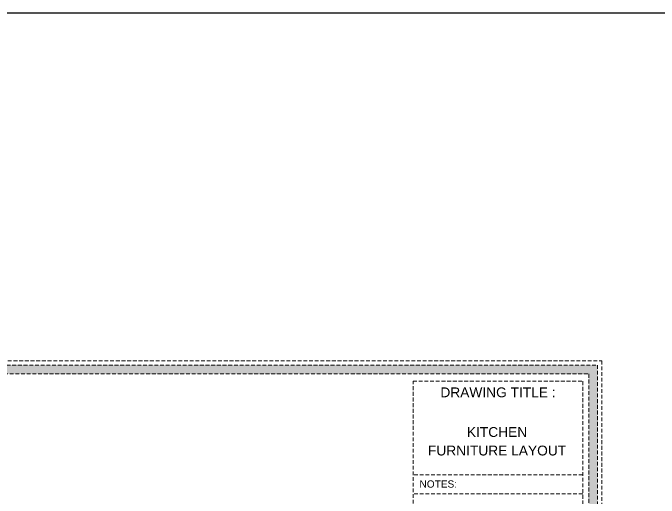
# Model space of a CAD drawing. Header units: millimetres. Extents: x 56222 to 3066687, y -650199 to -121287.
# Drawn here: x 140211 to 140381.4, y -184053.4 to -183925.3 of the extents above; entities that cross this region are included whole.
import ezdxf
from ezdxf.enums import TextEntityAlignment as Align

# ---------------------------------------------------------------- set-up
doc = ezdxf.new("R2010")
doc.units = ezdxf.units.MM
doc.header["$MEASUREMENT"] = 0
doc.linetypes.add('DASHEDX2', pattern=[1.5, 1, -0.5])
for name, color, linetype, lineweight in [('Dimension', 10, 'DASHEDX2', 20), ('NAME PLATE', 7, 'Continuous', 25), ('XX~SLAB ( BEAM )~ ( DIM )', 7, 'Continuous', 9)]:
    doc.layers.add(name, color=color, linetype=linetype, lineweight=lineweight)
doc.styles.add('Arial', font='arial.ttf')

msp = doc.modelspace()

# ---------------------------------------------------------------- hatches: boundary and pattern name
at = {"layer": 'Dimension', "true_color": 0xd39e00}
h = msp.add_hatch(color=42, dxfattribs=at)
h.paths.add_polyline_path([(140032.283, -184252.61), (140365.198, -184252.61), (140365.198, -184018.28), (140032.283, -184018.28)])
h.paths.add_polyline_path([(140034.62, -184250.274), (140362.862, -184250.274), (140362.862, -184020.616), (140034.62, -184020.616)], flags=16)

# ---------------------------------------------------------------- linework, layer by layer
at = {"layer": 'Dimension', "color": 42, "true_color": 0xd39e00}
for p, q in [((140361.28, -184047.257, 0.119), (140316.546, -184047.257, 0.119)), ((140361.28, -184052.297, 0.119), (140316.546, -184052.297, 0.119))]:
    msp.add_line(p, q, dxfattribs=at)
at = {"layer": 'Dimension', "color": 42, "true_color": 0xd39e00, "elevation": 0.119}
for points in [[(140031.115, -184017.111), (140366.366, -184017.111), (140366.366, -184253.778), (140031.115, -184253.778)], [(140032.283, -184018.28), (140365.198, -184018.28), (140365.198, -184252.61), (140032.283, -184252.61)], [(140034.62, -184020.616), (140362.862, -184020.616), (140362.862, -184250.274), (140034.62, -184250.274)], [(140316.546, -184248.351), (140316.546, -184022.539), (140361.28, -184022.539), (140361.28, -184248.351)]]:
    msp.add_lwpolyline(points, close=True, dxfattribs=at)
at = {"layer": 'XX~SLAB ( BEAM )~ ( DIM )', "color": 3, "lineweight": 30}
msp.add_lwpolyline([(140009.652, -183925.293), (141614.254, -183925.293), (141614.254, -184419.194), (140009.652, -184419.194)], close=True, dxfattribs=at)

# ---------------------------------------------------------------- texts
at = {"layer": 'NAME PLATE', "style": 'Arial'}
for s, height, p in [('DRAWING TITLE : ', 2.5952, (140339.443, -184026.765, 0.119)), ('KITCHEN', 2.5952, (140338.678, -184037.234, 0.119)), ('FURNITURE LAYOUT', 2.5952, (140338.689, -184042.129, 0.119)), ('NOTES:', 1.9068, (140323.182, -184050.619, 0.119))]:
    msp.add_text(s, height=height, dxfattribs=at).set_placement(p, align=Align.CENTER)

doc.saveas('drawing.dxf')
